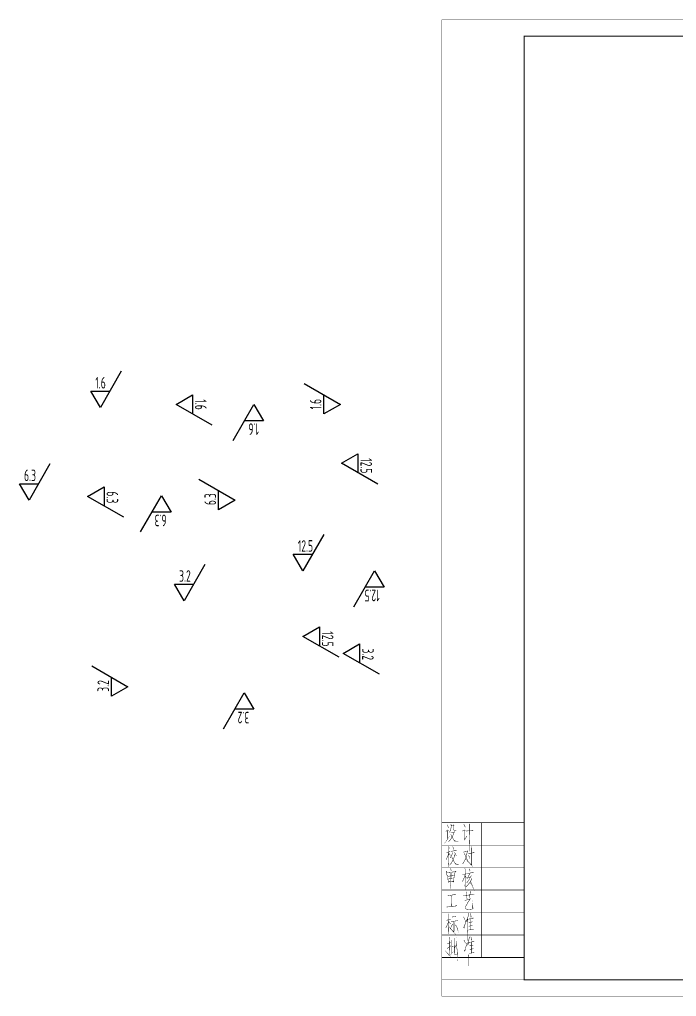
# Model space of a CAD drawing. Header units: millimetres. Extents: x -127 to 1462, y -19 to 409.
# Drawn here: x -126.8 to 71.8, y 0.8 to 296.3 of the extents above; entities that cross this region are included whole.
import ezdxf

# ---------------------------------------------------------------- set-up
doc = ezdxf.new("R2010")
doc.units = ezdxf.units.MM
doc.header["$LTSCALE"] = 0.5
doc.layers.add('P', color=7, linetype='Continuous')
doc.layers.add('标注线', color=3, linetype='Continuous')
doc.styles.add('gbcbig1', font='gbenor.shx', dxfattribs={"width": 0.7, "height": 5, "bigfont": 'gbcbig.shx'})

# ---------------------------------------------------------------- blocks, each defined once
blk = doc.blocks.new('粗糙度12.5')
at = {"layer": '标注线'}
for p, q in [((6.3, 10.95), (0, 0)), ((0, 0), (-2.89, 4.98)), ((-2.89, 4.98), (2.86, 4.98))]:
    blk.add_line(p, q, dxfattribs=at)
at = {"layer": '标注线', "insert": (-1.52, 9.25), "char_height": 3.5, "attachment_point": 1, "style": 'gbcbig1'}
blk.add_mtext_dynamic_manual_height_columns('12.5', width=18.0586, gutter_width=25, heights=[0], dxfattribs=at)

msp = doc.modelspace()

# ---------------------------------------------------------------- linework, layer by layer
at = {"layer": 'P'}
for points, const_width in [([(0.935, 0.882), (418.641, 0.882), (418.641, 296.245), (0.935, 296.245), (0.935, 0.882)], 0.132), ([(25.788, 5.838), (413.685, 5.838), (413.685, 291.289), (25.788, 291.289), (25.788, 5.838)], 0.263), ([(0.935, 53.393), (25.788, 53.393)], 0.263), ([(12.841, 12.629), (12.841, 53.393)], 0.263), ([(2.011, 50.818), (2.84, 50.976), (2.716, 51.17), (2.681, 50.818), (2.646, 48.366), (2.505, 48.189), (3.157, 49.142)], 0.132), ([(2.469, 52.74), (2.84, 52.105), (2.893, 51.841)], 0.132), ([(3.563, 50.271), (4.745, 50.5), (4.657, 50.624), (4.533, 50.271), (4.374, 49.795), (4.233, 49.442), (4.057, 49.107), (3.828, 48.701), (3.563, 48.313), (3.263, 47.995), (3.052, 47.766), (2.858, 47.643)], 0.132), ([(3.669, 52.846), (3.704, 52.423), (3.704, 51.964), (3.634, 51.558), (3.563, 51.135), (3.422, 50.853), (3.298, 50.624), (3.157, 50.394)], 0.132), ([(3.722, 52.476), (4.568, 52.546), (4.516, 52.705), (4.41, 52.335), (4.41, 51.999), (4.41, 51.717), (4.41, 51.417), (4.445, 51.276), (4.516, 51.135), (4.639, 51.082), (4.78, 51.047), (4.992, 51.047), (5.115, 51.082), (5.203, 51.17)], 0.132), ([(7.073, 50.853), (7.938, 51.047), (7.867, 51.135), (7.814, 48.278), (7.691, 48.084), (8.502, 49.371)], 0.132), ([(7.532, 52.934), (7.796, 52.476), (7.902, 52.229), (7.955, 51.964)], 0.132), ([(8.343, 50.853), (10.336, 51.082), (10.231, 51.135), (9.966, 51.047)], 0.132), ([(9.296, 53.058), (9.313, 52.74), (9.313, 47.36), (9.296, 47.731), (9.313, 48.189)], 0.132), ([(3.581, 49.848), (4.727, 47.801), (5.309, 47.766), (4.727, 47.907), (4.568, 48.084)], 0.132), ([(0.935, 46.602), (25.788, 46.602)], 0.132), ([(2.999, 44.344), (2.84, 43.674), (2.611, 43.127), (2.399, 42.616), (2.152, 42.175)], 0.132), ([(3.457, 44.662), (2.258, 44.344)], 0.132), ([(2.928, 46.179), (3.069, 45.896), (2.999, 45.985), (2.999, 40.552), (2.946, 40.887), (2.999, 41.328)], 0.132), ([(4.128, 44.379), (4.092, 44.027), (3.792, 43.374), (3.581, 42.898), (3.457, 42.721)], 0.132), ([(3.722, 44.697), (5.292, 45.014), (5.168, 45.085), (5.009, 44.979)], 0.132), ([(4.198, 46.179), (4.357, 45.755), (4.427, 45.491), (4.427, 45.208)], 0.132), ([(4.692, 44.379), (5.08, 43.868), (5.168, 43.639), (5.292, 43.374)], 0.132), ([(7.373, 44.468), (8.714, 44.732), (8.643, 44.891), (8.537, 44.344), (8.431, 43.78), (8.29, 43.18), (8.043, 42.457), (7.761, 41.839), (7.743, 41.751), (7.497, 41.328), (7.179, 40.887)], 0.132), ([(9.843, 46.214), (9.913, 45.72), (9.913, 42.316), (9.913, 42.228), (9.931, 41.063), (9.913, 40.605), (9.86, 40.499), (9.19, 41.257), (9.86, 40.605)], 0.132), ([(8.784, 43.956), (8.89, 43.921), (10.672, 44.379), (10.548, 44.432), (10.407, 44.344)], 0.132), ([(3.052, 44.097), (3.475, 43.515)], 0.132), ([(4.674, 43.674), (4.692, 43.321), (4.533, 42.668), (4.339, 42.175), (4.128, 41.751), (3.933, 41.434), (3.739, 41.116), (3.528, 40.834), (3.263, 40.552)], 0.132), ([(3.845, 43.039), (3.933, 42.968), (5.009, 40.834), (5.609, 40.781), (5.062, 40.922), (4.886, 41.116)], 0.132), ([(7.691, 44.15), (8.502, 42.351), (8.661, 41.839), (8.696, 41.522)], 0.132), ([(8.996, 43.55), (9.278, 42.863), (9.313, 42.545)], 0.132), ([(0.935, 39.811), (25.788, 39.811)], 0.132), ([(2.364, 38.788), (2.364, 38.382), (2.311, 38.082), (2.24, 37.73), (2.187, 37.5)], 0.132), ([(2.364, 38.276), (5.151, 38.559), (5.08, 38.717), (4.727, 37.959)], 0.132), ([(3.493, 39.582), (3.669, 39.141), (3.722, 38.788)], 0.132), ([(7.832, 39.529), (7.955, 39.299)], 0.132), ([(7.938, 39.335), (7.938, 33.92), (7.902, 34.325), (7.938, 34.784)], 0.132), ([(8.643, 37.959), (10.372, 38.347), (10.248, 38.382), (9.984, 38.241)], 0.132), ([(9.172, 39.441), (9.384, 38.982), (9.419, 38.788), (9.384, 38.664)], 0.132), ([(2.646, 37.571), (2.716, 37.148), (2.84, 35.101), (2.822, 35.489), (4.339, 35.666), (4.163, 35.719), (3.828, 35.613)], 0.132), ([(4.339, 35.666), (4.463, 35.454), (4.657, 37.659), (4.727, 37.465), (2.769, 37.148)], 0.132), ([(3.087, 36.407), (4.198, 36.601)], 0.132), ([(3.598, 38.153), (3.669, 38.082), (3.634, 33.884), (3.581, 34.29), (3.634, 34.784)], 0.132), ([(7.955, 37.606), (7.691, 36.865), (7.479, 36.318), (7.285, 35.895), (7.056, 35.489)], 0.132), ([(8.396, 37.924), (7.197, 37.659)], 0.132), ([(7.955, 37.289), (8.361, 36.724)], 0.132), ([(9.984, 36.601), (9.913, 36.266), (9.543, 35.542), (9.172, 35.066), (8.767, 34.555), (8.431, 34.202), (8.149, 33.92)], 0.132), ([(9.243, 38.012), (9.225, 37.73), (8.696, 36.636), (8.643, 36.601), (9.596, 36.901)], 0.132), ([(9.349, 36.548), (9.084, 36.089), (8.767, 35.613), (8.431, 35.207)], 0.132), ([(9.772, 37.5), (9.754, 37.289), (9.384, 36.601)], 0.132), ([(9.419, 35.348), (10.037, 34.555), (10.16, 34.202), (9.966, 34.66)], 0.132), ([(0.935, 33.02), (25.788, 33.02)], 0.132), ([(8.378, 32.508), (8.449, 32.226), (8.502, 30.427)], 0.132), ([(9.525, 32.65), (9.525, 32.314), (9.225, 30.709)], 0.132), ([(2.663, 31.256), (5.009, 31.679), (4.886, 31.732), (4.692, 31.644)], 0.132), ([(3.845, 31.309), (3.916, 30.939), (3.881, 28.046)], 0.132), ([(7.444, 31.309), (10.354, 31.644), (10.142, 31.679), (9.931, 31.574)], 0.132), ([(7.849, 29.916), (7.92, 29.88)], 0.132), ([(7.973, 29.88), (9.525, 30.304), (9.437, 30.392), (9.225, 29.916), (8.819, 29.333), (8.537, 28.787), (8.184, 28.187), (8.079, 27.958), (8.043, 27.728), (8.079, 27.534), (8.149, 27.34), (8.29, 27.252), (8.484, 27.217), (8.714, 27.164), (9.102, 27.111), (9.507, 27.164), (9.772, 27.217), (10.054, 27.252), (10.266, 27.34), (10.336, 27.446), (10.195, 28.469), (10.248, 27.411)], 0.132), ([(2.328, 27.852), (5.415, 28.222), (5.327, 28.31), (5.062, 28.187)], 0.132), ([(0.935, 26.211), (25.788, 26.211)], 0.132), ([(2.999, 23.83), (2.858, 23.266), (2.611, 22.613), (2.328, 22.031), (2.099, 21.555)], 0.132), ([(2.311, 23.865), (3.616, 24.148)], 0.132), ([(2.999, 25.841), (2.981, 21.008), (2.928, 20.144), (2.875, 20.585), (2.946, 21.096)], 0.132), ([(3.687, 23.442), (5.697, 23.76)], 0.132), ([(3.951, 24.818), (5.203, 25.1)], 0.132), ([(7.373, 21.978), (7.638, 21.555), (8.255, 24.042)], 0.132), ([(7.408, 24.924), (7.638, 24.5), (7.814, 23.989)], 0.132), ([(9.031, 25.982), (9.031, 25.753), (8.784, 24.783), (8.537, 24.042), (8.255, 23.319)], 0.132), ([(8.714, 24.324), (8.767, 21.202), (8.714, 20.585), (8.696, 20.144), (8.696, 20.549)], 0.132), ([(8.908, 24.183), (10.389, 24.5), (10.336, 24.553), (10.054, 24.465), (9.596, 24.324), (9.596, 21.008)], 0.132), ([(9.454, 25.947), (9.719, 25.206), (9.719, 25.012), (9.737, 24.783)], 0.132), ([(4.48, 23.442), (4.586, 23.178), (4.586, 20.867), (4.551, 20.355), (4.533, 20.197), (3.933, 20.92), (4.533, 20.267)], 0.132), ([(3.069, 23.372), (3.528, 22.772)], 0.132), ([(4.092, 22.701), (4.057, 22.543), (3.404, 21.149)], 0.132), ([(4.992, 22.543), (5.539, 21.608), (5.627, 21.255), (5.415, 21.837)], 0.132), ([(8.978, 20.92), (10.548, 21.149)], 0.132), ([(9.031, 23.178), (10.248, 23.407)], 0.132), ([(9.066, 22.066), (10.266, 22.313)], 0.132), ([(0.935, 19.42), (25.788, 19.42)], 0.132), ([(3.157, 18.662), (3.193, 18.274), (3.14, 13.494), (3.087, 13.317), (2.663, 13.811), (3.087, 13.406)], 0.132), ([(3.898, 17.886), (3.951, 17.639), (3.933, 13.811), (3.81, 13.688), (4.427, 14.411)], 0.132), ([(4.674, 18.433), (4.727, 18.15), (4.674, 14.746), (4.692, 14.323), (4.692, 14.041), (4.727, 13.811), (4.78, 13.617), (4.886, 13.494), (4.957, 13.458), (5.08, 13.406), (5.186, 13.406), (5.503, 13.406), (5.592, 13.494)], 0.132), ([(5.627, 13.547), (5.521, 14.746), (5.592, 13.494), (5.521, 13.458)], 0.132), ([(7.602, 17.886), (7.849, 17.463), (8.008, 16.951)], 0.132), ([(9.243, 18.944), (9.243, 18.697), (8.996, 17.727), (8.749, 16.986), (8.467, 16.245)], 0.132), ([(9.666, 18.874), (9.931, 18.15), (9.931, 17.974), (9.948, 17.727)], 0.132), ([(2.522, 15.293), (3.616, 16.157)], 0.132), ([(2.54, 16.757), (3.616, 17.092)], 0.132), ([(4.427, 16.087), (3.951, 15.857)], 0.132), ([(5.468, 16.828), (5.38, 16.492), (4.692, 15.469)], 0.132), ([(7.585, 14.923), (7.849, 14.517), (8.467, 16.986)], 0.132), ([(8.925, 17.268), (8.961, 14.129), (8.925, 13.547), (8.908, 13.07), (8.908, 13.494)], 0.132), ([(9.119, 17.145), (10.601, 17.463), (10.548, 17.498), (10.266, 17.41), (9.807, 17.268), (9.807, 13.97)], 0.132), ([(9.243, 16.122), (10.442, 16.351)], 0.132), ([(9.278, 15.028), (10.478, 15.258)], 0.132), ([(0.935, 12.629), (25.788, 12.629)], 0.263), ([(9.19, 13.864), (10.76, 14.093)], 0.132), ([(0.935, 5.838), (25.788, 5.838)], 0.132)]:
    msp.add_lwpolyline(points, dxfattribs=dict(at, const_width=const_width))
at = {"layer": '标注线'}
for p, q in [((-96.056, 189.903), (-102.353, 178.949)), ((-40.722, 186.212), (-29.768, 179.915)), ((-102.353, 178.949), (-105.245, 183.924)), ((-105.245, 183.924), (-99.495, 183.924)), ((-79.467, 179.915), (-74.492, 182.807)), ((-74.492, 182.807), (-74.492, 177.057)), ((-34.743, 177.023), (-34.743, 182.773)), ((-68.513, 173.618), (-79.467, 179.915)), ((-62.233, 168.961), (-55.936, 179.915)), ((-55.936, 179.915), (-53.044, 174.94)), ((-29.768, 179.915), (-34.743, 177.023)), ((-53.044, 174.94), (-58.794, 174.94)), ((-117.592, 161.902), (-123.889, 150.948)), ((-72.577, 157.245), (-61.623, 150.948)), ((-123.889, 150.948), (-126.781, 155.923)), ((-126.781, 155.923), (-121.031, 155.923)), ((-106.212, 152.063), (-101.237, 154.955)), ((-101.237, 154.955), (-101.237, 149.205)), ((-66.598, 148.056), (-66.598, 153.806)), ((-95.258, 145.766), (-106.212, 152.063)), ((-90.174, 141.34), (-83.877, 152.294)), ((-83.877, 152.294), (-80.985, 147.319)), ((-61.623, 150.948), (-66.598, 148.056)), ((-80.985, 147.319), (-86.735, 147.319)), ((-34.815, 140.543), (-41.112, 129.589)), ((-41.112, 129.589), (-44.004, 134.564)), ((-44.004, 134.564), (-38.254, 134.564)), ((-70.716, 131.456), (-77.013, 120.502)), ((-25.74, 118.635), (-19.443, 129.589)), ((-19.443, 129.589), (-16.551, 124.614)), ((-77.013, 120.502), (-79.905, 125.477)), ((-79.905, 125.477), (-74.155, 125.477)), ((-16.551, 124.614), (-22.301, 124.614)), ((-41.112, 109.736), (-36.137, 112.628)), ((-36.137, 112.628), (-36.137, 106.878)), ((-30.158, 103.439), (-41.112, 109.736)), ((-28.935, 104.565), (-23.96, 107.457)), ((-23.96, 107.457), (-23.96, 101.707)), ((-17.981, 98.268), (-28.935, 104.565)), ((-104.945, 100.809), (-93.991, 94.512)), ((-98.966, 91.62), (-98.966, 97.37)), ((-93.991, 94.512), (-98.966, 91.62)), ((-65.138, 81.718), (-58.841, 92.672)), ((-58.841, 92.672), (-55.949, 87.697)), ((-55.949, 87.697), (-61.699, 87.697))]:
    msp.add_line(p, q, dxfattribs=at)

# ---------------------------------------------------------------- block references
at = {"layer": '标注线', "rotation": 270}
msp.add_blockref('粗糙度12.5', (-29.448, 162.106), dxfattribs=at)

# ---------------------------------------------------------------- texts
at = {"layer": '标注线', "char_height": 3.5, "attachment_point": 1, "style": 'gbcbig1'}
for s, insert in [('1.6', (-103.869, 188.196)), ('6.3', (-125.406, 160.194)), ('12.5', (-42.628, 138.835)), ('3.2', (-78.53, 129.748))]:
    msp.add_mtext_dynamic_manual_height_columns(s, width=18.05862, gutter_width=25, heights=[0], dxfattribs=dict(at, insert=insert))
for s, insert, rotation in [('1.6', (-70.22, 181.431), 270), ('1.6', (-39.014, 178.399), 90), ('1.6', (-54.419, 170.669), 180), ('6.3', (-96.966, 153.58), 270), ('6.3', (-70.87, 149.431), 90), ('6.3', (-82.361, 143.047), 180), ('12.5', (-17.927, 120.342), 180), ('12.5', (-31.865, 111.253), 270), ('3.2', (-19.688, 106.081), 270), ('3.2', (-103.237, 92.996), 90), ('3.2', (-57.325, 83.425), 180)]:
    msp.add_mtext_dynamic_manual_height_columns(s, width=18.05862, gutter_width=25, heights=[0], dxfattribs=dict(at, insert=insert, rotation=rotation))

doc.saveas('drawing.dxf')
